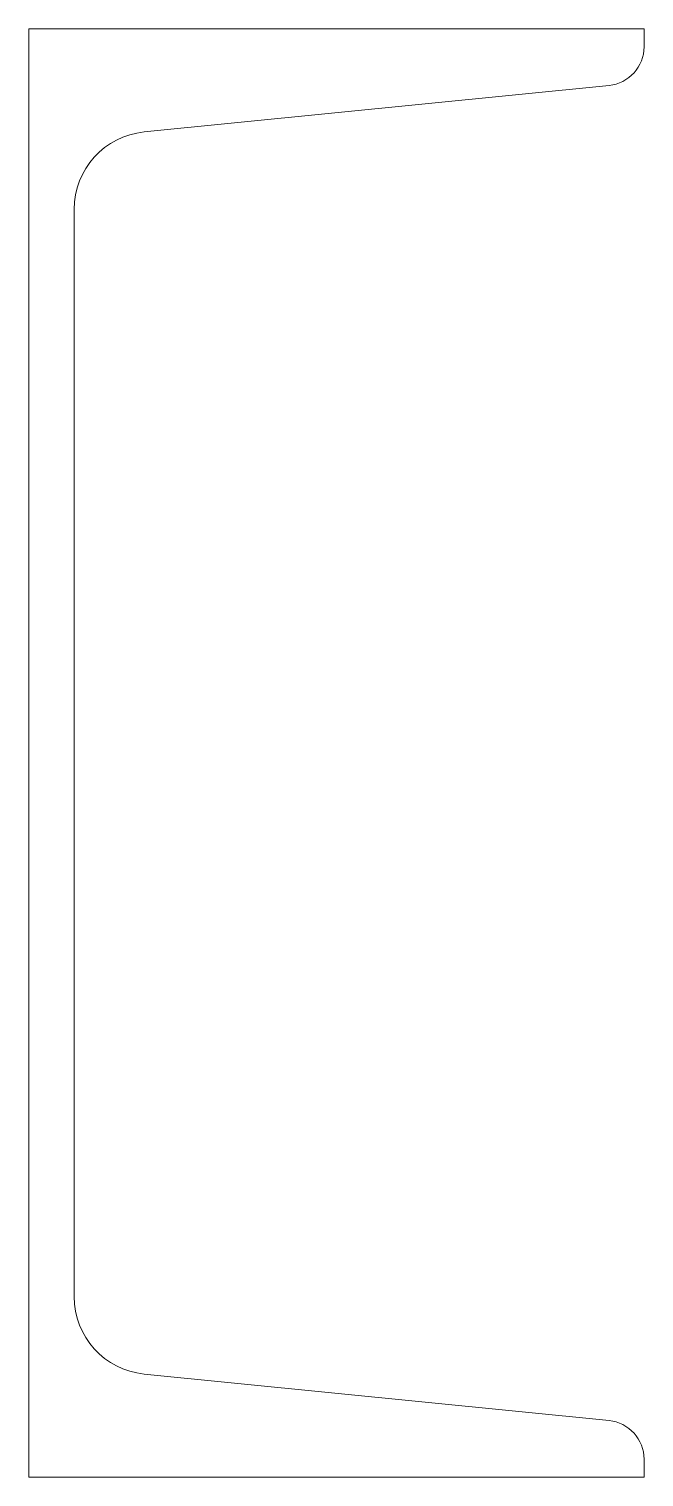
# Model space of a CAD drawing. Header units: millimetres. Extents: x 0 to 68, y 0 to 160.
import ezdxf

# ---------------------------------------------------------------- set-up
doc = ezdxf.new("R2010")
doc.units = ezdxf.units.MM
doc.header["$LTSCALE"] = 0.5
doc.layers.get('0').update_dxf_attribs({"color": 9, "lineweight": 15})

msp = doc.modelspace()

# ---------------------------------------------------------------- linework, layer by layer
at = {"ltscale": 0.5}
msp.add_lwpolyline([(68, 158.04, -0.385314), (64.13, 153.76), (12.74, 148.62, 0.385314), (5, 140.07), (5, 19.93, 0.385314), (12.74, 11.38), (64.13, 6.24, -0.385314), (68, 1.96), (68, 0), (0, 0), (0, 160), (68, 160)], format="xyb", close=True, dxfattribs=at)

doc.saveas('drawing.dxf')
